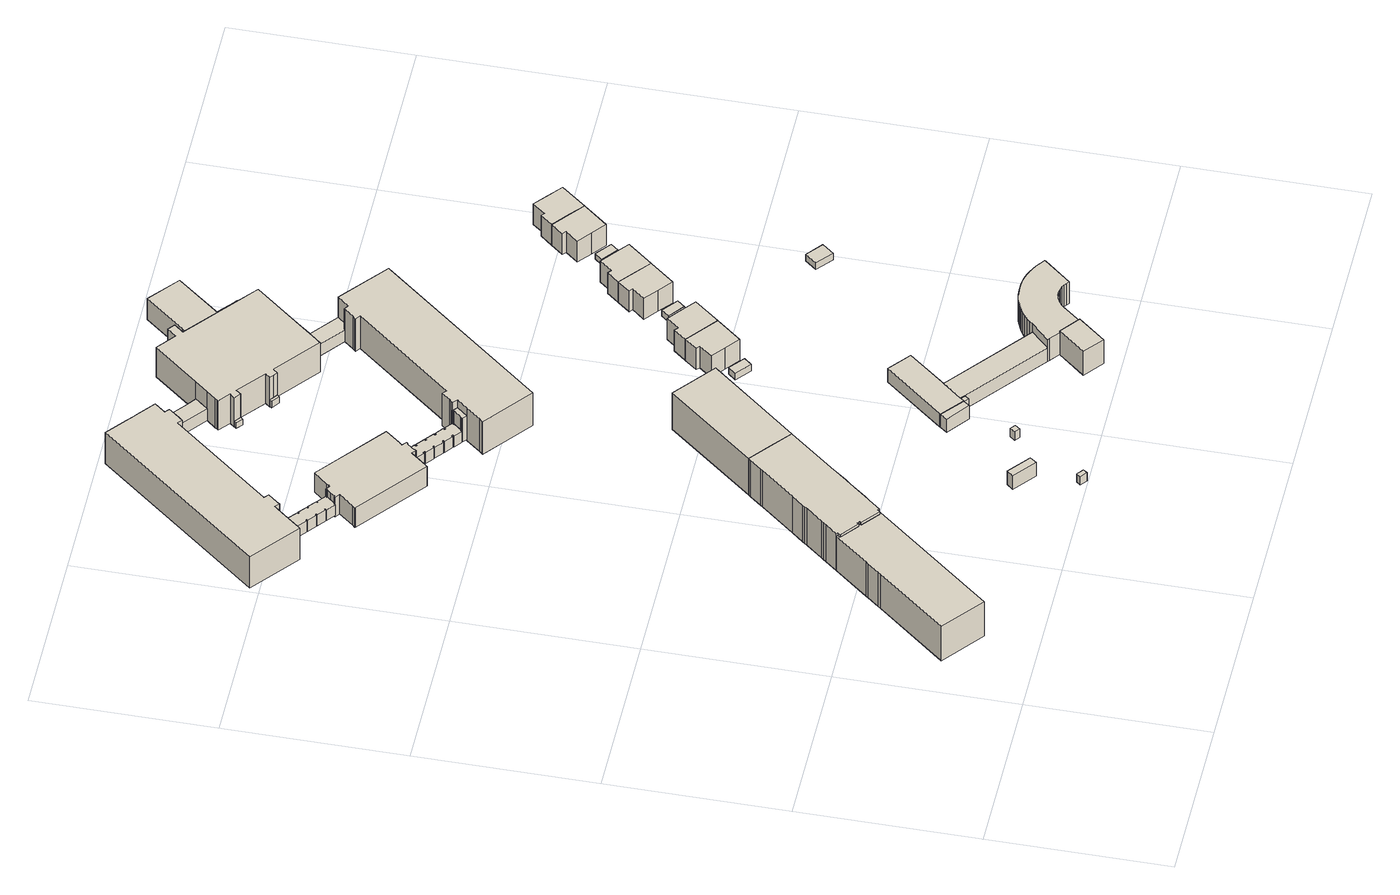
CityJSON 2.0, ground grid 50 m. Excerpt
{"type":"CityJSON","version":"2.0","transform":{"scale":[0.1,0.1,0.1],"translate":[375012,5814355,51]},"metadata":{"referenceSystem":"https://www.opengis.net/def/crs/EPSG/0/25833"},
"CityObjects":{
"building1":{"type":"Building","attributes":{"Gemeindeschluessel":"11000005","BezugspunktDach":"2200","function":"31001_3073","measuredHeight":14.6,"storeysAboveGround":2},"address":[{"country":"Germany","locality":"Berlin","thoroughfareNumber":"182 (4)","thoroughfareName":"Kladower Damm"}],"geometry":[{"type":"Solid","lod":"1","boundaries":[[[[0,1,2,3,4,5,6,7,8,9,10,11,12,13,14,15,16,17]],[[18,19,20,21,22,23,24,25,26,27,28,29,30,31,32,33,34,35]],[[18,35,17,16]],[[19,18,16,15]],[[20,19,15,14]],[[21,20,14,13]],[[22,21,13,12]],[[23,22,12,11]],[[24,23,11,10]],[[25,24,10,9]],[[26,25,9,8]],[[27,26,8,7]],[[28,27,7,6]],[[29,28,6,5]],[[30,29,5,4]],[[31,30,4,3]],[[32,31,3,2]],[[33,32,2,1]],[[34,33,1,0]],[[35,34,0,17]]]]}]},
"building2":{"type":"Building","attributes":{"Gemeindeschluessel":"11000005","BezugspunktDach":"2200","function":"31001_3073","measuredHeight":16.57,"storeysAboveGround":2},"address":[{"country":"Germany","locality":"Berlin","thoroughfareNumber":"2 (1)","thoroughfareName":"Kladower Damm"}],"geometry":[{"type":"Solid","lod":"1","boundaries":[[[[36,37,38,39,40,41,42,43,44,45,46,47,48,49,50,51,52,53,54,55,56,57,58,59,60,61,62,63,64,65,66,67]],[[23,22,68,69,70,71,72,73,74,75,76,77,78,79,80,81,82,83,84,85,86,87,88,32,31,30,29,28,27,26,25,24]],[[23,24,67,66]],[[22,23,66,65]],[[68,22,65,64]],[[69,68,64,63]],[[70,69,63,62]],[[71,70,62,61]],[[72,71,61,60]],[[73,72,60,59]],[[74,73,59,58]],[[75,74,58,57]],[[76,75,57,56]],[[77,76,56,55]],[[78,77,55,54]],[[79,78,54,53]],[[80,79,53,52]],[[81,80,52,51]],[[82,81,51,50]],[[83,82,50,49]],[[84,83,49,48]],[[85,84,48,47]],[[86,85,47,46]],[[87,86,46,45]],[[88,87,45,44]],[[32,88,44,43]],[[31,32,43,42]],[[30,31,42,41]],[[29,30,41,40]],[[28,29,40,39]],[[27,28,39,38]],[[26,27,38,37]],[[25,26,37,36]],[[24,25,36,67]]]]}]},
"building3":{"type":"Building","attributes":{"Gemeindeschluessel":"11000005","BezugspunktDach":"2200","function":"51009_1610","measuredHeight":3,"storeysAboveGround":0},"address":[{"country":"Germany","locality":"Berlin"}],"geometry":[{"type":"Solid","lod":"1","boundaries":[[[[89,90,91,92]],[[93,94,95,96]],[[93,96,92,91]],[[94,93,91,90]],[[95,94,90,89]],[[96,95,89,92]]]]}]},
"building4":{"type":"Building","attributes":{"Gemeindeschluessel":"11000005","BezugspunktDach":"2200","function":"51009_1610","measuredHeight":3.87,"storeysAboveGround":0},"address":[{"country":"Germany","locality":"Berlin"}],"geometry":[{"type":"Solid","lod":"1","boundaries":[[[[97,98,99,100,101,102,103,104,105,106,107,108,109,110,111,112,113,114,115,116,117,118,119,120,121,122,123,124,125,126,127,128,129,130,131,132,133,134,135,136,137,138,139,140]],[[141,142,143,144,145,146,147,148,149,150,151,152,153,154,155,156,157,158,159,160,161,162,163,164,165,166,167,168,169,170,171,172,173,174,175,176,177,178,179,180,181,182,183,184]],[[141,184,140,139]],[[142,141,139,138]],[[143,142,138,137]],[[144,143,137,136]],[[145,144,136,135]],[[146,145,135,134]],[[147,146,134,133]],[[148,147,133,132]],[[149,148,132,131]],[[150,149,131,130]],[[151,150,130,129]],[[152,151,129,128]],[[153,152,128,127]],[[154,153,127,126]],[[155,154,126,125]],[[156,155,125,124]],[[157,156,124,123]],[[158,157,123,122]],[[159,158,122,121]],[[160,159,121,120]],[[161,160,120,119]],[[162,161,119,118]],[[163,162,118,117]],[[164,163,117,116]],[[165,164,116,115]],[[166,165,115,114]],[[167,166,114,113]],[[168,167,113,112]],[[169,168,112,111]],[[170,169,111,110]],[[171,170,110,109]],[[172,171,109,108]],[[173,172,108,107]],[[174,173,107,106]],[[175,174,106,105]],[[176,175,105,104]],[[177,176,104,103]],[[178,177,103,102]],[[179,178,102,101]],[[180,179,101,100]],[[181,180,100,99]],[[182,181,99,98]],[[183,182,98,97]],[[184,183,97,140]]]]}]},
"building5":{"type":"Building","attributes":{"Gemeindeschluessel":"11000005","BezugspunktDach":"2200","function":"51009_1610","measuredHeight":4.89,"storeysAboveGround":0},"address":[{"country":"Germany","locality":"Berlin"}],"geometry":[{"type":"Solid","lod":"1","boundaries":[[[[185,186,187,188]],[[189,190,191,192]],[[189,192,188,187]],[[190,189,187,186]],[[191,190,186,185]],[[192,191,185,188]]]]}]},
"building6":{"type":"Building","attributes":{"Gemeindeschluessel":"11000005","BezugspunktDach":"2200","function":"31001_3073","measuredHeight":9.64,"storeysAboveGround":1},"address":[{"country":"Germany","locality":"Berlin","thoroughfareNumber":"182 (20)","thoroughfareName":"Kladower Damm"}],"geometry":[{"type":"Solid","lod":"1","boundaries":[[[[193,194,195,196,197,198,199,200,201,202,203,204,205,206,207,208,209,210,211,212,213,214,215,216,217,218,219,220,221,222,223]],[[224,225,226,227,228,229,230,231,232,233,234,235,236,237,238,239,240,241,242,243,244,245,246,247,248,249,250,251,252,253,254]],[[224,254,223,222]],[[225,224,222,221]],[[226,225,221,220]],[[227,226,220,219]],[[228,227,219,218]],[[229,228,218,217]],[[230,229,217,216]],[[231,230,216,215]],[[232,231,215,214]],[[233,232,214,213]],[[234,233,213,212]],[[235,234,212,211]],[[236,235,211,210]],[[237,236,210,209]],[[238,237,209,208]],[[239,238,208,207]],[[240,239,207,206]],[[241,240,206,205]],[[242,241,205,204]],[[243,242,204,203]],[[244,243,203,202]],[[245,244,202,201]],[[246,245,201,200]],[[247,246,200,199]],[[248,247,199,198]],[[249,248,198,197]],[[250,249,197,196]],[[251,250,196,195]],[[252,251,195,194]],[[253,252,194,193]],[[254,253,193,223]]]]}]},
"building7":{"type":"Building","attributes":{"Gemeindeschluessel":"11000005","function":"31001_3073"},"address":[{"country":"Germany","locality":"Berlin","thoroughfareNumber":"182 (21)","thoroughfareName":"Kladower Damm"}],"children":["building7-1","building7-2","building7-3"]},
"building7-1":{"type":"BuildingPart","attributes":{"BezugspunktDach":"2200","measuredHeight":13.75,"storeysAboveGround":2},"parents":["building7"],"geometry":[{"type":"MultiSurface","lod":"1","boundaries":[[[255,256,257,258,259,260,261,262,263,264,265,266,267,268,269,270,271,272,273,274,275,276,277]],[[278,279,280,281,282,283,284,285,286,287,288,289,290,291,292,293,294,295,296,297,298,299,300]],[[278,300,277,276]],[[279,278,276,275]],[[280,279,275,274]],[[281,280,274,273]],[[282,281,273,272]],[[283,282,301,302,303,304,305,272,271],[302,306,307,303]],[[284,283,271,270],[306,308,309,307]],[[310,309,308,311,285,284,270,269]],[[286,285,269,268]],[[287,286,268,267]],[[288,287,267,266]],[[289,288,266,265]],[[290,289,265,264]],[[291,290,264,263]],[[292,291,263,262]],[[293,292,262,261]],[[294,293,261,260]],[[312,313,314,260,259]],[[295,294,314,145,315]],[[316,313,259,258]],[[296,295,315,317]],[[297,296,258,257]],[[298,297,257,256]],[[299,298,256,255]],[[300,299,255,277]],[[307,306,302,303]],[[305,304,303,302,301]],[[309,308,306,307]],[[311,308,309,310]],[[315,145,314,313,312]],[[317,315,313,316]]]}]},
"building7-2":{"type":"BuildingPart","attributes":{"BezugspunktDach":"2200","measuredHeight":4.42,"storeysAboveGround":2},"parents":["building7"],"geometry":[{"type":"Solid","lod":"1","boundaries":[[[[309,310,318,319,320,321,322,304,303,307]],[[302,301,323,324,325,326,327,311,308,306]],[[323,301,304,322]],[[324,323,322,321]],[[325,324,321,320]],[[326,325,320,319]],[[327,326,319,318]],[[311,327,318,310]],[[302,306,307,303]],[[301,302,303,304]],[[308,311,310,309]],[[308,309,307,306]]]]}]},
"building7-3":{"type":"BuildingPart","attributes":{"BezugspunktDach":"2200","measuredHeight":8.06,"storeysAboveGround":2},"parents":["building7"],"geometry":[{"type":"Solid","lod":"1","boundaries":[[[[328,329,330,331,332,314,313,316]],[[315,145,144,143,142,141,184,317]],[[144,145,314,332]],[[143,144,332,331]],[[142,143,331,330]],[[141,142,330,329]],[[184,141,329,328]],[[317,184,328,316]],[[317,316,313,315]],[[145,315,313,314]]]]}]},
"building8":{"type":"Building","attributes":{"Gemeindeschluessel":"11000005","BezugspunktDach":"2200","function":"31001_3070","measuredHeight":3,"storeysAboveGround":1},"address":[{"country":"Germany","locality":"Berlin","thoroughfareNumber":"182 (3)","thoroughfareName":"Kladower Damm"}],"geometry":[{"type":"Solid","lod":"1","boundaries":[[[[333,334,335,336]],[[337,338,339,340]],[[337,340,336,335]],[[338,337,335,334]],[[339,338,334,333]],[[340,339,333,336]]]]}]},
"building9":{"type":"Building","attributes":{"Gemeindeschluessel":"11000005","BezugspunktDach":"2200","function":"31001_3073","measuredHeight":16.52,"storeysAboveGround":2},"address":[{"country":"Germany","locality":"Berlin","thoroughfareNumber":"2 (2)","thoroughfareName":"Kladower Damm"}],"geometry":[{"type":"Solid","lod":"1","boundaries":[[[[52,341,342,54]],[[343,344,80,78]],[[343,78,54,342]],[[344,343,342,341]],[[80,344,341,52]],[[78,80,52,54]]]]}]},
"building10":{"type":"Building","attributes":{"Gemeindeschluessel":"11000005","BezugspunktDach":"2200","function":"51009_1610","measuredHeight":4.67,"storeysAboveGround":0},"address":[{"country":"Germany","locality":"Berlin"}],"geometry":[{"type":"Solid","lod":"1","boundaries":[[[[345,346,347,348]],[[349,350,351,352]],[[349,352,348,347]],[[350,349,347,346]],[[351,350,346,345]],[[352,351,345,348]]]]}]},
"building11":{"type":"Building","attributes":{"Gemeindeschluessel":"11000005","BezugspunktDach":"2200","function":"51009_1610","measuredHeight":3.98,"storeysAboveGround":0},"address":[{"country":"Germany","locality":"Berlin"}],"geometry":[{"type":"Solid","lod":"1","boundaries":[[[[353,354,355,356,357,358,359,360,361,362,363,364,365,366,367,368,369,370,371,372,373,374,375,376,377,378,379,380,381,382,383,384,385,386,387,388,389,390,391,392,393,394,395,396]],[[397,398,399,400,401,402,403,404,405,406,407,408,409,410,411,412,413,414,415,416,417,418,419,420,421,422,423,424,425,426,427,428,429,430,431,432,433,434,435,436,437,438,439,440]],[[397,440,396,395]],[[398,397,395,394]],[[399,398,394,393]],[[400,399,393,392]],[[401,400,392,391]],[[402,401,391,390]],[[403,402,390,389]],[[404,403,389,388]],[[405,404,388,387]],[[406,405,387,386]],[[407,406,386,385]],[[408,407,385,384]],[[409,408,384,383]],[[410,409,383,382]],[[411,410,382,381]],[[412,411,381,380]],[[413,412,380,379]],[[414,413,379,378]],[[415,414,378,377]],[[416,415,377,376]],[[417,416,376,375]],[[418,417,375,374]],[[419,418,374,373]],[[420,419,373,372]],[[421,420,372,371]],[[422,421,371,370]],[[423,422,370,369]],[[424,423,369,368]],[[425,424,368,367]],[[426,425,367,366]],[[427,426,366,365]],[[428,427,365,364]],[[429,428,364,363]],[[430,429,363,362]],[[431,430,362,361]],[[432,431,361,360]],[[433,432,360,359]],[[434,433,359,358]],[[435,434,358,357]],[[436,435,357,356]],[[437,436,356,355]],[[438,437,355,354]],[[439,438,354,353]],[[440,439,353,396]]]]}]},
"building12":{"type":"Building","attributes":{"Gemeindeschluessel":"11000005","BezugspunktDach":"2200","function":"51009_1610","measuredHeight":4.51,"storeysAboveGround":0},"address":[{"country":"Germany","locality":"Berlin"}],"geometry":[{"type":"Solid","lod":"1","boundaries":[[[[441,442,443,444]],[[445,446,447,350]],[[445,350,444,443]],[[446,445,443,442]],[[447,446,442,441]],[[350,447,441,444]]]]}]},
"building13":{"type":"Building","attributes":{"Gemeindeschluessel":"11000005","BezugspunktDach":"2200","function":"51009_1610","measuredHeight":1.94,"storeysAboveGround":0},"address":[{"country":"Germany","locality":"Berlin"}],"geometry":[{"type":"Solid","lod":"1","boundaries":[[[[448,449,450,451]],[[452,453,454,455]],[[452,455,451,450]],[[453,452,450,449]],[[454,453,449,448]],[[455,454,448,451]]]]}]},
"building14":{"type":"Building","attributes":{"Gemeindeschluessel":"11000005","BezugspunktDach":"2200","function":"51009_1610","measuredHeight":2.34,"storeysAboveGround":0},"address":[{"country":"Germany","locality":"Berlin"}],"geometry":[{"type":"Solid","lod":"1","boundaries":[[[[456,457,458,459]],[[460,461,462,463]],[[460,463,459,458]],[[461,460,458,457]],[[462,461,457,456]],[[463,462,456,459]]]]}]},
"building15":{"type":"Building","attributes":{"Gemeindeschluessel":"11000005","BezugspunktDach":"2200","function":"31001_2463","measuredHeight":2.36,"storeysAboveGround":1},"address":[{"country":"Germany","locality":"Berlin","thoroughfareNumber":"182 (93)","thoroughfareName":"Kladower Damm"}],"geometry":[{"type":"Solid","lod":"1","boundaries":[[[[464,465,466,467]],[[468,469,470,471]],[[468,471,467,466]],[[469,468,466,465]],[[470,469,465,464]],[[471,470,464,467]]]]}]},
"building16":{"type":"Building","attributes":{"Gemeindeschluessel":"11000005","function":"31001_3073"},"address":[{"country":"Germany","locality":"Berlin","thoroughfareNumber":"182 (1)","thoroughfareName":"Kladower Damm"}],"children":["building16-1","building16-2","building16-3","building16-4"]},
"building16-1":{"type":"BuildingPart","attributes":{"BezugspunktDach":"2200","measuredHeight":7.8,"storeysAboveGround":1},"parents":["building16"],"geometry":[{"type":"MultiSurface","lod":"1","boundaries":[[[472,473,474,475,476,477,478,479,480,481,482,483,484,485,486,487,488,489,490,491,492,493,494,495,496,497,498,499,500,501,502,503,504,505,506,507,508,509,510,511,512]],[[513,514,515,516,517,518,519,520,521,522,523,524,525,526,527,528,529,530,531,532,533,534,535,536,537,538,539,540,541,542,543,544,545,546,547,548,549,550,551,552,553]],[[554,555,512,511]],[[514,513,511,510]],[[515,514,510,509]],[[516,515,509,508]],[[517,516,508,507]],[[518,517,507,506]],[[519,518,506,505]],[[520,519,505,504]],[[521,520,504,503]],[[522,521,503,502]],[[523,522,502,501]],[[524,523,501,500]],[[525,524,500,499]],[[526,525,499,498]],[[527,526,498,497]],[[528,527,497,496]],[[529,528,496,495]],[[530,529,495,494]],[[531,530,494,493]],[[532,531,493,492]],[[533,532,492,491]],[[534,533,491,490]],[[535,534,490,489]],[[536,535,489,488]],[[537,536,488,487]],[[538,537,487,486]],[[539,538,486,485]],[[540,539,485,484]],[[541,540,484,483]],[[542,541,483,482]],[[543,542,482,481]],[[544,543,481,480]],[[545,544,480,479]],[[546,545,479,478]],[[547,546,478,477]],[[548,547,477,476]],[[549,548,476,475]],[[550,549,475,474]],[[552,551,473,472]],[[553,552,472,512]],[[556,513,553,555,554]],[[551,550,474,473]]]}]},
"building16-2":{"type":"BuildingPart","attributes":{"BezugspunktDach":"2200","measuredHeight":4.9,"storeysAboveGround":1},"parents":["building16"],"geometry":[{"type":"Solid","lod":"1","boundaries":[[[[557,555,554,558,559]],[[560,513,553,561,562]],[[513,560,558,554]],[[561,553,555,557]],[[562,561,557,559]],[[560,562,559,558]],[[553,513,554,555]]]]}]},
"building16-3":{"type":"BuildingPart","attributes":{"BezugspunktDach":"2200","measuredHeight":10.86,"storeysAboveGround":1},"parents":["building16"],"geometry":[{"type":"MultiSurface","lod":"1","boundaries":[[[563,564,565,566]],[[551,550,567,568]],[[551,568,566,565]],[[550,474,473,565,564]],[[567,550,564,563]],[[568,567,563,566]],[[551,473,474,550]]]}]},
"building16-4":{"type":"BuildingPart","attributes":{"BezugspunktDach":"2200","measuredHeight":4.87,"storeysAboveGround":1},"parents":["building16"],"geometry":[{"type":"Solid","lod":"1","boundaries":[[[[569,559,558,570,571,572,573]],[[574,575,576,560,562,577,578]],[[574,578,573,572]],[[575,574,572,571]],[[576,575,571,570]],[[560,576,570,558]],[[577,562,559,569]],[[578,577,569,573]],[[562,560,558,559]]]]}]},
"building17":{"type":"Building","attributes":{"Gemeindeschluessel":"11000005","BezugspunktDach":"2200","function":"31001_1010","measuredHeight":9.46,"storeysAboveGround":2},"address":[{"country":"Germany","locality":"Berlin","thoroughfareNumber":"182 (92)","thoroughfareName":"Kladower Damm"}],"geometry":[{"type":"Solid","lod":"1","boundaries":[[[[579,580,581,582,583,584,585,586]],[[587,588,589,590,591,592,593,594]],[[587,594,586,585]],[[588,587,585,584]],[[589,588,584,583]],[[590,589,583,582]],[[591,590,582,581]],[[592,591,581,580]],[[593,592,580,579]],[[594,593,579,586]]]]}]},
"building18":{"type":"Building","attributes":{"Gemeindeschluessel":"11000005","function":"31001_3073"},"address":[{"country":"Germany","locality":"Berlin","thoroughfareNumber":"182 (19)","thoroughfareName":"Kladower Damm"}],"children":["building18-1","building18-2","building18-3"]},
"building18-1":{"type":"BuildingPart","attributes":{"BezugspunktDach":"2200","measuredHeight":15.72,"storeysAboveGround":2},"parents":["building18"],"geometry":[{"type":"MultiSurface","lod":"1","boundaries":[[[595,596,597,598,599,600,601,602,603,604,605,606,607,608,609,610,611,612,613,614]],[[615,616,617,618,619,620,621,622,623,624,625,626,627,628,629,630,631,632,633,634]],[[615,634,614,613]],[[616,615,613,612]],[[617,616,612,611]],[[635,636,611,610]],[[618,617,637,638]],[[639,635,610,609]],[[619,618,638,640,641]],[[620,619,609,608]],[[621,620,608,607]],[[622,621,607,606]],[[623,622,606,605]],[[624,623,605,604]],[[625,624,604,603]],[[626,625,603,602]],[[627,626,602,601]],[[628,627,601,600]],[[642,643,600,599]],[[629,628,644,645]],[[630,629,645,646,647,642,648,599,598]],[[649,647,598,597]],[[631,630,646,650]],[[632,631,597,596]],[[633,632,596,595]],[[634,633,595,614]],[[638,637,636,635]],[[641,640,638,635,639]],[[645,644,643,642]],[[648,642,647,646,645]],[[650,646,647,649]]]}]},
"building18-2":{"type":"BuildingPart","attributes":{"BezugspunktDach":"2200","measuredHeight":8.55,"storeysAboveGround":2},"parents":["building18"],"geometry":[{"type":"Solid","lod":"1","boundaries":[[[[651,636,635,639,652,653,654,655,656,657]],[[658,659,660,661,662,640,638,637,663,664]],[[658,664,657,656]],[[659,658,656,655]],[[660,659,655,654]],[[661,660,654,653]],[[662,661,653,652]],[[640,662,652,639]],[[663,637,636,651]],[[664,663,651,657]],[[638,640,639,635]],[[637,638,635,636]]]]}]},
"building18-3":{"type":"BuildingPart","attributes":{"BezugspunktDach":"2200","measuredHeight":4.25,"storeysAboveGround":2},"parents":["building18"],"geometry":[{"type":"MultiSurface","lod":"1","boundaries":[[[643,642,647,649,665,666]],[[667,650,646,645,644,668]],[[667,668,666,665]],[[650,667,665,649]],[[668,644,643,666]],[[650,669,649,647,646]],[[645,646,647,642]],[[645,642,643,644]]]}]},
"building19":{"type":"Building","attributes":{"Gemeindeschluessel":"11000005","BezugspunktDach":"2200","function":"31001_1010","measuredHeight":9.4,"storeysAboveGround":2},"address":[{"country":"Germany","locality":"Berlin","thoroughfareNumber":"22","thoroughfareName":"Marco-Polo-Straße"}],"geometry":[{"type":"Solid","lod":"1","boundaries":[[[[582,581,670,671,672,673,674,583]],[[675,676,677,678,679,680,681,682]],[[675,682,583,674]],[[676,675,674,673]],[[677,676,673,672]],[[678,677,672,671]],[[679,678,671,670]],[[680,679,670,581]],[[681,680,581,582]],[[682,681,582,583]]]]}]},
"building20":{"type":"Building","attributes":{"Gemeindeschluessel":"11000005","function":"31001_3073"},"address":[{"country":"Germany","locality":"Berlin","thoroughfareNumber":"182 (22)","thoroughfareName":"Kladower Damm"}],"children":["building20-1","building20-2","building20-3"]},
"building20-1":{"type":"BuildingPart","attributes":{"BezugspunktDach":"2200","measuredHeight":18.28,"storeysAboveGround":1},"parents":["building20"],"geometry":[{"type":"MultiSurface","lod":"1","boundaries":[[[683,684,685,686,687,688,689,690,691,692,693,694,695,696,697,698,699,700,701,702,703,704,705,706,707,708,709]],[[710,711,712,713,714,715,716,717,718,719,720,721,722,723,724,725,726,727,728,729,730,731,732,733,734,735,736]],[[710,736,709,708]],[[711,710,708,707]],[[712,711,707,706]],[[713,712,706,705]],[[714,713,705,704]],[[715,714,704,703]],[[716,715,703,702]],[[717,716,702,701]],[[718,717,701,700]],[[719,718,700,699]],[[737,738,739,740,741,719,741,740,742,699,698]],[[720,743,744]],[[721,720,698,697]],[[722,721,697,696]],[[723,722,696,695]],[[724,723,695,694]],[[725,724,694,693]],[[726,725,693,692]],[[727,726,692,691]],[[728,727,691,690]],[[729,728,690,689]],[[730,729,689,688]],[[731,730,688,687]],[[732,731,687,686]],[[733,732,686,685]],[[734,733,685,684]],[[735,734,684,683]],[[736,735,683,709]],[[720,744,738,737]],[[744,743,741,740,739,738]],[[742,740,741,719]]]}]},
"building20-2":{"type":"BuildingPart","attributes":{"BezugspunktDach":"2200","measuredHeight":6.73,"storeysAboveGround":1},"parents":["building20"],"geometry":[{"type":"Solid","lod":"1","boundaries":[[[[737,745,746,747,748,738]],[[749,750,751,752,720,744]],[[750,749,748,747]],[[751,750,747,746]],[[752,751,746,745]],[[720,752,745,737]],[[749,744,738,748]],[[744,720,737,738]]]]}]},
"building20-3":{"type":"BuildingPart","attributes":{"BezugspunktDach":"2200","measuredHeight":8.4,"storeysAboveGround":1},"parents":["building20"],"geometry":[{"type":"MultiSurface","lod":"1","boundaries":[[[740,739,753,754,755,756,742]],[[757,758,759,749,744,741,719]],[[757,719,742,756]],[[758,757,756,755]],[[759,758,755,754]],[[749,759,754,753]],[[744,738,748,753,739]],[[748,738,744,749]],[[741,744,738,739,740]],[[719,760,741,740,742]]]}]},
"building21":{"type":"Building","attributes":{"Gemeindeschluessel":"11000005","BezugspunktDach":"2200","function":"31001_2463","measuredHeight":2.23,"storeysAboveGround":1},"address":[{"country":"Germany","locality":"Berlin","thoroughfareNumber":"22 (1)","thoroughfareName":"Marco-Polo-Straße"}],"geometry":[{"type":"Solid","lod":"1","boundaries":[[[[761,762,763,764]],[[765,766,767,768]],[[765,768,764,763]],[[766,765,763,762]],[[767,766,762,761]],[[768,767,761,764]]]]}]},
"building22":{"type":"Building","attributes":{"Gemeindeschluessel":"11000005","BezugspunktDach":"2200","function":"31001_2463","measuredHeight":2.21,"storeysAboveGround":1},"address":[{"country":"Germany","locality":"Berlin","thoroughfareNumber":"20 (1)","thoroughfareName":"Marco-Polo-Straße"}],"geometry":[{"type":"Solid","lod":"1","boundaries":[[[[762,769,770,763]],[[771,772,766,765]],[[771,765,763,770]],[[772,771,770,769]],[[766,772,769,762]],[[765,766,762,763]]]]}]},
"building23":{"type":"Building","attributes":{"Gemeindeschluessel":"11000005","BezugspunktDach":"2200","function":"31001_1010","measuredHeight":9.51,"storeysAboveGround":2},"address":[{"country":"Germany","locality":"Berlin","thoroughfareNumber":"20","thoroughfareName":"Marco-Polo-Straße"}],"geometry":[{"type":"Solid","lod":"1","boundaries":[[[[773,774,775,776,777,778,779,780]],[[781,782,783,784,785,786,787,788]],[[781,788,780,779]],[[782,781,779,778]],[[783,782,778,777]],[[784,783,777,776]],[[785,784,776,775]],[[786,785,775,774]],[[787,786,774,773]],[[788,787,773,780]]]]}]},
"building24":{"type":"Building","attributes":{"Gemeindeschluessel":"11000005","BezugspunktDach":"2200","function":"31001_1010","measuredHeight":9.51,"storeysAboveGround":2},"address":[{"country":"Germany","locality":"Berlin","thoroughfareNumber":"18","thoroughfareName":"Marco-Polo-Straße"}],"geometry":[{"type":"Solid","lod":"1","boundaries":[[[[776,775,789,790,791,792,793,777]],[[794,795,796,797,798,785,784,783]],[[794,783,777,793]],[[795,794,793,792]],[[796,795,792,791]],[[797,796,791,790]],[[798,797,790,789]],[[785,798,789,775]],[[784,785,775,776]],[[783,784,776,777]]]]}]},
"building25":{"type":"Building","attributes":{"Gemeindeschluessel":"11000005","BezugspunktDach":"2200","function":"31001_2463","measuredHeight":2.27,"storeysAboveGround":1},"address":[{"country":"Germany","locality":"Berlin","thoroughfareNumber":"19 (1)","thoroughfareName":"Marco-Polo-Straße"}],"geometry":[{"type":"Solid","lod":"1","boundaries":[[[[799,800,801,802]],[[803,804,805,806]],[[803,806,802,801]],[[804,803,801,800]],[[805,804,800,799]],[[806,805,799,802]]]]}]},
"building26":{"type":"Building","attributes":{"Gemeindeschluessel":"11000005","BezugspunktDach":"2200","function":"31001_2463","measuredHeight":1.98,"storeysAboveGround":1},"address":[{"country":"Germany","locality":"Berlin","thoroughfareNumber":"18 (1)","thoroughfareName":"Marco-Polo-Straße"}],"geometry":[{"type":"Solid","lod":"1","boundaries":[[[[807,808,809,810]],[[811,812,813,814]],[[811,814,810,809]],[[812,811,809,808]],[[813,812,808,807]],[[814,813,807,810]]]]}]},
"building27":{"type":"Building","attributes":{"Gemeindeschluessel":"11000005","BezugspunktDach":"2200","function":"31001_2463","measuredHeight":1.97,"storeysAboveGround":1},"address":[{"country":"Germany","locality":"Berlin","thoroughfareNumber":"16 (1)","thoroughfareName":"Marco-Polo-Straße"}],"geometry":[{"type":"Solid","lod":"1","boundaries":[[[[808,815,816,809]],[[817,818,812,811]],[[817,811,809,816]],[[818,817,816,815]],[[812,818,815,808]],[[811,812,808,809]]]]}]},
"building28":{"type":"Building","attributes":{"Gemeindeschluessel":"11000005","BezugspunktDach":"2200","function":"31001_1010","measuredHeight":9.38,"storeysAboveGround":2},"address":[{"country":"Germany","locality":"Berlin","thoroughfareNumber":"16","thoroughfareName":"Marco-Polo-Straße"}],"geometry":[{"type":"Solid","lod":"1","boundaries":[[[[819,820,821,822,823,824,825,826]],[[827,828,829,830,831,832,833,834]],[[827,834,826,825]],[[828,827,825,824]],[[829,828,824,823]],[[830,829,823,822]],[[831,830,822,821]],[[832,831,821,820]],[[833,832,820,819]],[[834,833,819,826]]]]}]},
"building29":{"type":"Building","attributes":{"Gemeindeschluessel":"11000005","BezugspunktDach":"2200","function":"31001_1010","measuredHeight":9.37,"storeysAboveGround":2},"address":[{"country":"Germany","locality":"Berlin","thoroughfareNumber":"14","thoroughfareName":"Marco-Polo-Straße"}],"geometry":[{"type":"Solid","lod":"1","boundaries":[[[[835,821,836,837,838,839,840,823]],[[841,842,843,844,845,831,846,829]],[[841,829,823,840]],[[842,841,840,839]],[[843,842,839,838]],[[844,843,838,837]],[[845,844,837,836]],[[831,845,836,821]],[[846,831,821,835]],[[829,846,835,823]]]]}]}
},
"vertices":[
[224,147,131],[489,474,131],[491,477,131],[487,481,131],[481,474,131],[433,513,131],[436,517,131],[433,519,131],[430,522,131],[427,518,131],[379,557,131],[384,564,131],[380,567,131],[304,473,131],[299,466,131],[273,435,131],[268,428,131],[113,237,131],[268,428,8],[273,435,8],[299,466,8],[304,473,8],[380,567,8],[384,564,8],[379,557,8],[427,518,8],[430,522,8],[433,519,8],[436,517,8],[433,513,8],[481,474,8],[487,481,8],[491,477,8],[489,474,8],[224,147,8],[113,237,8],
[427,518,140],[430,522,140],[433,519,140],[436,517,140],[433,513,140],[481,474,140],[487,481,140],[491,477,140],[517,509,140],[523,516,140],[528,522,140],[566,569,140],[571,575,140],[577,582,140],[603,615,140],[607,620,140],[714,752,140],[659,797,140],[604,842,140],[598,836,140],[573,804,140],[568,798,140],[491,704,140],[465,672,140],[460,666,140],[455,659,140],[417,613,140],[412,606,140],[406,599,140],[380,567,140],[384,564,140],[379,557,140],[406,599,8],[412,606,8],[417,613,8],[455,659,8],[460,666,8],[465,672,8],[491,704,8],[568,798,8],[573,804,8],[598,836,8],[604,842,8],[659,797,8],[714,752,8],[607,620,8],[603,615,8],[577,582,8],[571,575,8],[566,569,8],[528,522,8],[523,516,8],[517,509,8],
[831,4,36],[839,15,36],[822,29,36],[813,18,36],[822,29,6],[839,15,6],[831,4,6],[813,18,6],
[208,1944,56],[210,1947,56],[213,1945,56],[210,1942,56],[235,1922,56],[237,1925,56],[240,1923,56],[237,1920,56],[259,1902,56],[261,1906,56],[264,1904,56],[261,1901,56],[283,1883,56],[286,1886,56],[288,1884,56],[285,1881,56],[307,1863,56],[310,1866,56],[311,1865,56],[331,1889,56],[329,1890,56],[332,1893,56],[310,1911,56],[307,1908,56],[305,1910,56],[308,1913,56],[286,1931,56],[283,1928,56],[281,1929,56],[283,1933,56],[262,1950,56],[259,1947,56],[257,1949,56],[259,1952,56],[235,1972,56],[232,1969,56],[230,1971,56],[232,1974,56],[213,1989,56],[210,1986,56],[209,1988,56],[189,1964,56],[191,1963,56],[188,1959,56],[191,1963,17],[189,1964,17],[209,1988,17],[210,1986,17],[213,1989,17],[232,1974,17],[230,1971,17],[232,1969,17],[235,1972,17],[259,1952,17],[257,1949,17],[259,1947,17],[262,1950,17],[283,1933,17],[281,1929,17],[283,1928,17],[286,1931,17],[308,1913,17],[305,1910,17],[307,1908,17],[310,1911,17],[332,1893,17],[329,1890,17],[331,1889,17],[311,1865,17],[310,1866,17],[307,1863,17],[285,1881,17],[288,1884,17],[286,1886,17],[283,1883,17],[261,1901,17],[264,1904,17],[261,1906,17],[259,1902,17],[237,1920,17],[240,1923,17],[237,1925,17],[235,1922,17],[210,1942,17],[213,1945,17],[210,1947,17],[208,1944,17],[188,1959,17],
[821,135,56],[835,153,56],[776,201,56],[761,184,56],[776,201,7],[835,153,7],[821,135,7],[761,184,7],
[464,1655,83],[465,1656,83],[472,1664,83],[504,1704,83],[514,1695,83],[516,1694,83],[519,1698,83],[517,1699,83],[535,1722,83],[537,1720,83],[540,1724,83],[538,1726,83],[528,1734,83],[532,1739,83],[537,1744,83],[568,1783,83],[384,1933,83],[351,1894,83],[347,1888,83],[343,1884,83],[332,1893,83],[329,1890,83],[331,1889,83],[321,1877,83],[311,1865,83],[310,1866,83],[307,1863,83],[319,1854,83],[286,1813,83],[279,1806,83],[279,1805,83],[279,1806,13],[286,1813,13],[319,1854,13],[307,1863,13],[310,1866,13],[311,1865,13],[321,1877,13],[331,1889,13],[329,1890,13],[332,1893,13],[343,1884,13],[347,1888,13],[351,1894,13],[384,1933,13],[568,1783,13],[537,1744,13],[532,1739,13],[528,1734,13],[538,1726,13],[540,1724,13],[537,1720,13],[535,1722,13],[517,1699,13],[519,1698,13],[516,1694,13],[514,1695,13],[504,1704,13],[472,1664,13],[465,1656,13],[464,1655,13],[279,1805,13],
[136,1920,125],[137,1921,125],[144,1929,125],[176,1969,125],[201,1999,125],[213,1989,125],[217,1995,125],[221,2000,125],[240,2023,125],[228,2033,125],[449,2305,125],[461,2295,125],[464,2299,125],[469,2305,125],[489,2330,125],[493,2335,125],[481,2345,125],[505,2375,125],[458,2413,125],[449,2420,125],[431,2435,125],[377,2479,125],[8,2025,125],[377,2479,13],[431,2435,13],[449,2420,13],[458,2413,13],[505,2375,13],[481,2345,13],[493,2335,13],[489,2330,13],[469,2305,13],[464,2299,13],[461,2295,13],[449,2305,13],[228,2033,13],[240,2023,13],[221,2000,13],[217,1995,13],[213,1989,13],[201,1999,13],[176,1969,13],[144,1929,13],[137,1921,13],[136,1920,13],[8,2025,13],[505,2375,15],[491,2357,15],[491,2357,57],[505,2375,57],[505,2375,30],[481,2345,15],[481,2345,57],[493,2335,15],[493,2335,57],[489,2330,57],[489,2330,15],[201,1999,57],[201,1999,97],[213,1989,97],[201,1999,17],[176,1969,97],[176,1969,17],
[582,2254,57],[596,2272,57],[611,2290,57],[595,2302,57],[581,2313,57],[581,2313,15],[595,2302,15],[611,2290,15],[596,2272,15],[582,2254,15],
[188,1959,97],[191,1963,97],[189,1964,97],[209,1988,97],[210,1986,97],
[953,205,35],[964,219,35],[950,230,35],[939,216,35],[950,230,5],[964,219,5],[953,205,5],[939,216,5],
[909,992,140],[798,1082,140],[798,1082,8],[909,992,8],
[991,345,54],[1004,362,54],[945,411,54],[931,392,54],[945,411,7],[1004,362,7],[991,345,7],[931,392,7],
[536,1677,56],[539,1681,56],[543,1678,56],[540,1674,56],[561,1657,56],[564,1661,56],[567,1659,56],[564,1655,56],[586,1637,56],[589,1641,56],[592,1639,56],[589,1635,56],[610,1618,56],[613,1622,56],[617,1619,56],[614,1615,56],[633,1599,56],[636,1603,56],[638,1602,56],[656,1624,56],[655,1625,56],[658,1629,56],[638,1645,56],[635,1641,56],[631,1644,56],[635,1648,56],[613,1665,56],[610,1661,56],[607,1664,56],[610,1668,56],[589,1685,56],[586,1681,56],[582,1684,56],[586,1687,56],[564,1705,56],[561,1701,56],[557,1704,56],[561,1708,56],[540,1724,56],[537,1720,56],[535,1722,56],[517,1699,56],[519,1698,56],[516,1694,56],[519,1698,17],[517,1699,17],[535,1722,17],[537,1720,17],[540,1724,17],[561,1708,17],[557,1704,17],[561,1701,17],[564,1705,17],[586,1687,17],[582,1684,17],[586,1681,17],[589,1685,17],[610,1668,17],[607,1664,17],[610,1661,17],[613,1665,17],[635,1648,17],[631,1644,17],[635,1641,17],[638,1645,17],[658,1629,17],[655,1625,17],[656,1624,17],[638,1602,17],[636,1603,17],[633,1599,17],[614,1615,17],[617,1619,17],[613,1622,17],[610,1618,17],[589,1635,17],[592,1639,17],[589,1641,17],[586,1637,17],[564,1655,17],[567,1659,17],[564,1661,17],[561,1657,17],[540,1674,17],[543,1678,17],[539,1681,17],[536,1677,17],[516,1694,17],
[1017,352,52],[1025,363,52],[1013,373,52],[1004,362,52],[1013,373,7],[1025,363,7],[1017,352,7],
[584,2162,35],[590,2169,35],[573,2182,35],[568,2176,35],[573,2182,16],[590,2169,16],[584,2162,16],[568,2176,16],
[679,2086,40],[684,2092,40],[663,2108,40],[658,2102,40],[663,2108,17],[684,2092,17],[679,2086,17],[658,2102,17],
[1045,927,34],[1062,948,34],[1022,981,34],[1005,960,34],[1022,981,10],[1062,948,10],[1045,927,10],[1005,960,10],
[1242,187,84],[1267,166,84],[1320,124,84],[1330,136,84],[1363,177,84],[1369,183,84],[1376,188,84],[1383,192,84],[1391,196,84],[1400,198,84],[1408,198,84],[1417,198,84],[1425,196,84],[1433,194,84],[1441,190,84],[1448,185,84],[1454,179,84],[1516,254,84],[1518,257,84],[1516,258,84],[1505,266,84],[1494,274,84],[1483,280,84],[1471,286,84],[1458,291,84],[1445,295,84],[1432,298,84],[1419,299,84],[1405,299,84],[1392,298,84],[1379,297,84],[1365,294,84],[1354,290,84],[1342,285,84],[1331,280,84],[1321,273,84],[1311,266,84],[1301,258,84],[1293,250,84],[1285,240,84],[1237,191,84],[1285,240,6],[1293,250,6],[1301,258,6],[1311,266,6],[1321,273,6],[1331,280,6],[1342,285,6],[1354,290,6],[1365,294,6],[1379,297,6],[1392,298,6],[1405,299,6],[1419,299,6],[1432,298,6],[1445,295,6],[1458,291,6],[1471,286,6],[1483,280,6],[1494,274,6],[1505,266,6],[1516,258,6],[1518,257,6],[1516,254,6],[1454,179,6],[1448,185,6],[1441,190,6],[1433,194,6],[1425,196,6],[1417,198,6],[1408,198,6],[1400,198,6],[1391,196,6],[1383,192,6],[1376,188,6],[1369,183,6],[1363,177,6],[1330,136,6],[1320,124,6],[1267,166,6],[1242,187,6],[1237,191,6],[1285,240,55],[1237,191,55],[1285,240,17],
[1025,363,55],[1056,426,55],[1013,373,55],[1056,426,6],[1025,363,6],[1013,373,6],
[1258,48,91],[1320,124,91],[1267,166,91],[1206,91,91],[1258,48,6],[1206,91,6],
[1004,362,55],[1139,529,55],[1080,577,55],[947,413,55],[945,411,55],[947,413,6],[1080,577,6],[1139,529,6],[1004,362,6],[945,411,6],
[1038,993,87],[1075,963,87],[1131,1032,87],[1094,1062,87],[1047,1100,87],[1020,1066,87],[1029,1058,87],[1001,1023,87],[1029,1058,11],[1020,1066,11],[1047,1100,11],[1094,1062,11],[1131,1032,11],[1075,963,11],[1038,993,11],[1001,1023,11],
[735,1434,130],[1104,1888,130],[976,1993,130],[949,1961,130],[937,1970,130],[935,1967,130],[914,1941,130],[909,1936,130],[907,1933,130],[919,1924,130],[698,1652,130],[687,1662,130],[668,1638,130],[663,1633,130],[659,1628,130],[671,1618,130],[646,1588,130],[614,1548,130],[607,1540,130],[606,1539,130],[607,1540,13],[614,1548,13],[646,1588,13],[671,1618,13],[659,1628,13],[663,1633,13],[668,1638,13],[687,1662,13],[698,1652,13],[919,1924,13],[907,1933,13],[909,1936,13],[914,1941,13],[935,1967,13],[937,1970,13],[949,1961,13],[976,1993,13],[1104,1888,13],[735,1434,13],[606,1539,13],[671,1618,103],[646,1588,103],[646,1588,18],[671,1618,18],[659,1628,103],[659,1628,18],[659,1628,92],[937,1970,57],[935,1967,57],[935,1967,15],[937,1970,15],[949,1961,15],[949,1961,57],[937,1970,19],[976,1993,57],[976,1993,15],
[635,1598,103],[658,1629,103],[655,1625,103],[656,1624,103],[638,1602,103],[636,1603,103],[633,1599,103],[636,1603,18],[638,1602,18],[656,1624,18],[655,1625,18],[658,1629,18],[635,1598,18],[633,1599,18],
[871,2078,57],[842,2042,57],[871,2078,15],[842,2042,15],[976,1993,40],
[1187,1101,87],[1150,1131,87],[1112,1161,87],[1084,1126,87],[1075,1134,87],[1075,1134,12],[1084,1126,12],[1112,1161,12],[1150,1131,12],[1187,1101,12],[1131,1032,12],[1094,1062,12],[1047,1100,12],
[584,2195,120],[573,2182,120],[590,2169,120],[600,2182,120],[674,2121,120],[663,2108,120],[673,2100,120],[684,2092,120],[694,2105,120],[814,2007,120],[817,2012,120],[822,2017,120],[842,2042,120],[871,2078,120],[972,2202,120],[938,2230,120],[800,2343,120],[780,2359,120],[801,2385,120],[783,2399,120],[763,2374,120],[712,2415,120],[611,2290,120],[582,2254,120],[561,2229,120],[557,2223,120],[554,2220,120],[557,2223,14],[561,2229,14],[582,2254,14],[611,2290,14],[712,2415,14],[763,2374,14],[783,2399,14],[801,2385,14],[780,2359,14],[800,2343,14],[938,2230,14],[972,2202,14],[871,2078,14],[842,2042,14],[822,2017,14],[817,2012,14],[814,2007,14],[694,2105,14],[684,2092,14],[673,2100,14],[663,2108,14],[674,2121,14],[600,2182,14],[590,2169,14],[573,2182,14],[584,2195,14],[554,2220,14],[938,2230,82],[883,2276,82],[883,2276,90],[841,2309,90],[841,2309,14],[800,2343,90],[878,2280,14],[883,2276,14],
[958,2254,82],[942,2267,82],[921,2285,82],[903,2300,82],[903,2300,14],[921,2285,14],[942,2267,14],[958,2254,14],
[903,2300,90],[993,2412,90],[911,2479,90],[821,2368,90],[821,2368,14],[911,2479,14],[993,2412,14],[840,2310,14],
[1199,1116,34],[1216,1137,34],[1175,1170,34],[1158,1149,34],[1175,1170,12],[1216,1137,12],[1199,1116,12],[1158,1149,12],
[1233,1158,34],[1192,1191,34],[1192,1191,12],[1233,1158,12],
[1208,1204,87],[1245,1173,87],[1301,1242,87],[1264,1272,87],[1218,1310,87],[1191,1276,87],[1200,1269,87],[1171,1234,87],[1200,1269,12],[1191,1276,12],[1218,1310,12],[1264,1272,12],[1301,1242,12],[1245,1173,12],[1208,1204,12],[1171,1234,12],
[1357,1311,87],[1320,1341,87],[1282,1371,87],[1254,1336,87],[1245,1343,87],[1245,1343,12],[1254,1336,12],[1282,1371,12],[1320,1341,12],[1357,1311,12],
[1483,803,34],[1509,835,34],[1465,871,34],[1439,839,34],[1465,871,11],[1509,835,11],[1483,803,11],[1439,839,11],
[1369,1325,31],[1386,1346,31],[1345,1380,31],[1328,1359,31],[1345,1380,11],[1386,1346,11],[1369,1325,11],[1328,1359,11],
[1403,1367,31],[1362,1400,31],[1362,1400,11],[1403,1367,11],
[1378,1413,87],[1415,1383,87],[1471,1451,87],[1434,1482,87],[1387,1519,87],[1360,1486,87],[1370,1478,87],[1341,1443,87],[1370,1478,12],[1360,1486,12],[1387,1519,12],[1434,1482,12],[1471,1451,12],[1415,1383,12],[1378,1413,12],[1341,1443,12],
[1434,1481,87],[1526,1520,87],[1489,1550,87],[1452,1581,87],[1424,1545,87],[1415,1553,87],[1415,1553,12],[1424,1545,12],[1452,1581,12],[1489,1550,12],[1526,1520,12],[1434,1481,12]
]}
